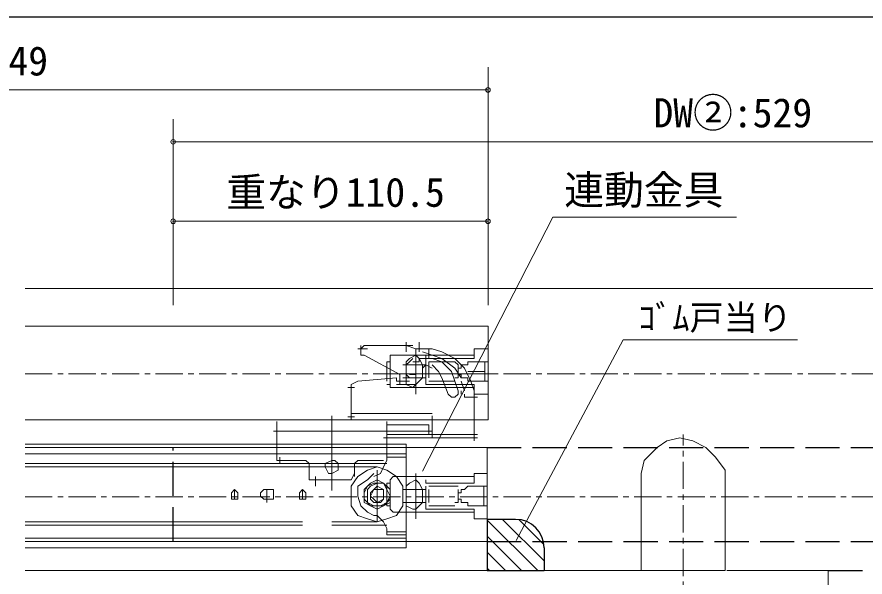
# Model space of a CAD drawing. Units: millimetres at full size; details may follow other scales. Extents: x -800 to 800, y -560 to 560.
# Drawn here: x -488.3 to -189.9, y -241 to -44 of the extents above; entities that cross this region are included whole.
import ezdxf
from ezdxf.enums import TextEntityAlignment as Align

# ---------------------------------------------------------------- set-up
doc = ezdxf.new("R2010")
doc.units = ezdxf.units.MM
doc.header["$LTSCALE"] = 4
doc.header["$PDMODE"] = 32
doc.header["$PDSIZE"] = 1.6
doc.linetypes.add('DASHED3', pattern=[4, 3, -1])
doc.linetypes.add('USER12', pattern=[3.826934, 2.391833, -0.478367, 0.478367, -0.478367])
doc.layers.add('0-0', color=7, linetype='Continuous', lineweight=25)
doc.layers.add('3-0', color=4, linetype='Continuous', lineweight=9)
doc.styles.add('ＭＳ ゴシック', font='')
doc.styles.get('ＭＳ ゴシック').set_extended_font_data('MS Gothic')

msp = doc.modelspace()

# ---------------------------------------------------------------- linework, layer by layer
at = {"layer": '0-0'}
msp.add_line((-780, -44), (152, -44), dxfattribs=at)
at = {"layer": '3-0'}
for p, q in [((-322.576, -61.659), (-322.576, -115.847)), ((-708.876, -69.659), (-322.576, -69.659)), ((-433.364, -79.905), (-433.364, -116.714)), ((-433.364, -87.905), (-74.404, -87.905)), ((-433.364, -91.982), (-433.364, -145.35)), ((-322.576, -91.982), (-322.576, -145.35)), ((-433.364, -115.847), (-322.576, -115.847)), ((-345.603, -203.708), (-299.729, -114.461)), ((-299.729, -114.461), (-235.087, -114.461)), ((-368.434, -160.675), (-365.017, -160.675)), ((-367.298, -162.954), (-367.298, -159.536)), ((-366.157, -159.536), (-367.298, -160.675)), ((-367.298, -162.954), (-367.298, -160.675)), ((-352.486, -159.536), (-349.064, -159.536)), ((-352.486, -159.536), (-349.064, -159.536)), ((-351.347, -161.813), (-351.347, -158.396)), ((-351.347, -161.813), (-351.347, -158.396)), ((-347.93, -160.675), (-345.649, -160.675)), ((-347.93, -160.675), (-347.93, -176.625)), ((-342.232, -160.675), (-347.93, -160.675)), ((-347.93, -160.675), (-347.93, -176.625)), ((-346.788, -161.813), (-346.788, -158.396)), ((-346.788, -160.675), (-346.788, -161.813)), ((-343.372, -164.092), (-343.372, -160.675)), ((-327.42, -162.954), (-327.42, -160.675)), ((-327.42, -162.954), (-327.42, -160.675)), ((-367.298, -162.954), (-366.157, -162.954)), ((-353.622, -169.79), (-366.157, -162.954)), ((-357.042, -165.231), (-357.042, -162.954)), ((-355.903, -162.954), (-357.042, -162.954)), ((-357.042, -165.231), (-357.042, -162.954)), ((-355.903, -162.954), (-357.042, -162.954)), ((-355.903, -162.954), (-327.42, -162.954)), ((-355.903, -162.954), (-327.42, -162.954)), ((-345.649, -161.813), (-342.232, -162.954)), ((-345.649, -164.092), (-342.232, -164.092)), ((-342.232, -164.092), (-345.649, -164.092)), ((-344.508, -162.954), (-342.232, -162.954)), ((-344.508, -165.231), (-344.508, -162.954)), ((-327.42, -164.092), (-344.508, -164.092)), ((-344.508, -164.092), (-344.508, -165.231)), ((-327.42, -164.092), (-344.508, -164.092)), ((-344.508, -164.092), (-344.508, -165.231)), ((-327.42, -164.092), (-327.42, -162.954)), ((-327.42, -164.092), (-327.42, -162.954)), ((-357.042, -173.208), (-357.042, -165.231)), ((-357.042, -173.208), (-357.042, -165.231)), ((-352.486, -166.373), (-344.508, -166.373)), ((-344.508, -166.373), (-352.486, -166.373)), ((-351.347, -170.929), (-351.347, -166.373)), ((-351.347, -166.373), (-351.347, -169.79)), ((-351.347, -170.929), (-351.347, -166.373)), ((-347.93, -166.373), (-350.205, -166.373)), ((-346.788, -165.231), (-349.064, -165.231)), ((-347.93, -172.069), (-347.93, -165.231)), ((-345.649, -166.373), (-345.649, -170.929)), ((-344.508, -166.373), (-345.649, -167.511)), ((-345.649, -166.373), (-345.649, -170.929)), ((-344.508, -172.069), (-344.508, -165.231)), ((-344.508, -172.069), (-344.508, -165.231)), ((-344.508, -166.373), (-342.232, -167.511)), ((-343.372, -165.231), (-334.254, -165.231)), ((-343.372, -165.231), (-343.372, -166.373)), ((-343.372, -165.231), (-334.254, -165.231)), ((-343.372, -165.231), (-343.372, -166.373)), ((-343.372, -170.929), (-343.372, -166.373)), ((-343.372, -170.929), (-343.372, -166.373)), ((-333.118, -166.373), (-334.254, -165.231)), ((-333.118, -166.373), (-334.254, -165.231)), ((-333.118, -166.373), (-333.118, -170.929)), ((-333.118, -166.373), (-333.118, -170.929)), ((-326.279, -165.231), (-322.576, -165.231)), ((-359.32, -169.494), (-319.447, -169.494)), ((-353.622, -173.208), (-353.622, -169.79)), ((-353.622, -170.929), (-353.622, -169.79)), ((-351.347, -169.79), (-350.205, -170.929)), ((-350.205, -169.79), (-347.93, -169.79)), ((-345.649, -170.929), (-345.649, -167.511)), ((-329.696, -168.652), (-323.716, -168.652)), ((-354.762, -170.929), (-368.434, -172.069)), ((-354.762, -172.069), (-354.762, -170.929)), ((-354.762, -172.069), (-351.347, -172.069)), ((-344.508, -170.929), (-352.486, -170.929)), ((-352.486, -170.929), (-344.508, -170.929)), ((-344.508, -172.069), (-344.508, -173.208)), ((-344.508, -172.069), (-344.508, -173.208)), ((-343.372, -172.069), (-334.254, -172.069)), ((-334.254, -172.069), (-343.372, -172.069)), ((-338.815, -170.929), (-336.535, -176.625)), ((-334.254, -170.929), (-333.118, -170.929)), ((-334.254, -170.929), (-333.118, -170.929)), ((-333.118, -175.487), (-334.254, -172.069)), ((-331.977, -172.069), (-330.837, -175.487)), ((-327.42, -175.487), (-328.56, -172.069)), ((-326.279, -172.069), (-323.716, -172.069)), ((-326.279, -172.069), (-323.716, -172.069)), ((-322.576, -172.069), (-323.716, -172.069)), ((-322.576, -172.069), (-323.716, -172.069)), ((-322.576, -172.069), (-322.576, -176.625)), ((-322.576, -172.069), (-322.576, -176.625)), ((-371.854, -174.346), (-369.574, -174.346)), ((-370.715, -176.625), (-370.715, -173.208)), ((-370.715, -184.601), (-370.715, -175.487)), ((-370.715, -175.487), (-370.715, -184.601)), ((-357.042, -173.208), (-358.179, -173.208)), ((-357.042, -173.208), (-358.179, -173.208)), ((-357.042, -173.208), (-357.042, -174.346)), ((-357.042, -174.346), (-357.042, -173.208)), ((-357.042, -174.346), (-355.903, -174.346)), ((-357.042, -174.346), (-355.903, -174.346)), ((-327.42, -174.346), (-355.903, -174.346)), ((-327.42, -174.346), (-355.903, -174.346)), ((-354.762, -173.208), (-347.93, -173.208)), ((-327.42, -173.208), (-344.508, -173.208)), ((-327.42, -173.208), (-344.508, -173.208)), ((-331.977, -176.625), (-331.977, -175.487)), ((-327.42, -173.208), (-327.42, -174.346)), ((-327.42, -173.208), (-327.42, -174.346)), ((-327.42, -176.625), (-327.42, -174.346)), ((-327.42, -176.625), (-327.42, -174.346)), ((-327.42, -175.487), (-327.42, -177.766)), ((-328.56, -177.766), (-329.696, -177.766)), ((-328.56, -177.766), (-326.279, -177.766)), ((-327.42, -177.766), (-328.56, -177.766)), ((-327.42, -178.904), (-327.42, -176.625)), ((-322.576, -176.625), (-327.42, -176.625)), ((-322.576, -176.625), (-327.42, -176.625)), ((-327.42, -178.607), (-327.42, -191.137)), ((-377.548, -210.505), (-377.548, -184.302)), ((-371.854, -184.601), (-369.574, -184.601)), ((-370.715, -185.739), (-370.715, -183.461)), ((-370.715, -183.461), (-342.232, -183.461)), ((-342.232, -184.302), (-342.232, -191.137)), ((-395.781, -185.739), (-396.917, -185.739)), ((-396.917, -197.68), (-396.917, -186.284)), ((-359.32, -185.739), (-395.781, -185.739)), ((-370.715, -185.739), (-358.179, -185.739)), ((-358.179, -186.284), (-358.179, -197.68)), ((-358.179, -186.284), (-358.179, -191.983)), ((-358.179, -187.424), (-358.179, -186.284)), ((-358.179, -187.424), (-358.179, -190.841)), ((-343.372, -187.424), (-358.179, -187.424)), ((-343.372, -190.841), (-343.372, -187.424)), ((-398.056, -189.703), (-357.042, -189.703)), ((-365.017, -189.703), (-342.232, -189.703)), ((-358.179, -193.12), (-358.179, -190.841)), ((-358.179, -193.12), (-358.179, -190.841)), ((-358.179, -193.12), (-358.179, -190.841)), ((-358.179, -193.12), (-358.179, -190.841)), ((-358.179, -193.12), (-358.179, -190.841)), ((-358.179, -193.12), (-358.179, -190.841)), ((-358.179, -190.841), (-358.179, -191.983)), ((-358.179, -190.841), (-343.372, -190.841)), ((-343.372, -190.841), (-339.951, -190.841)), ((-342.232, -191.983), (-342.232, -189.703)), ((-328.56, -190.841), (-342.232, -190.841)), ((-328.56, -190.841), (-326.279, -190.841)), ((-327.42, -190.841), (-328.56, -190.841)), ((-327.42, -193.12), (-327.42, -189.703)), ((-327.42, -191.983), (-327.42, -189.703)), ((-327.42, -193.12), (-327.42, -190.841)), ((-327.42, -193.12), (-327.42, -190.841)), ((-327.42, -190.841), (-327.42, -191.983)), ((-396.917, -193.12), (-396.917, -194.26)), ((-359.32, -191.983), (-357.042, -191.983)), ((-359.32, -191.983), (-357.042, -191.983)), ((-359.32, -191.983), (-357.042, -191.983)), ((-359.32, -191.983), (-357.042, -191.983)), ((-359.32, -191.983), (-357.042, -191.983)), ((-359.32, -191.983), (-357.042, -191.983)), ((-358.179, -191.983), (-328.56, -191.983)), ((-358.179, -194.26), (-358.179, -193.12)), ((-328.56, -191.983), (-326.279, -191.983)), ((-328.56, -191.983), (-326.279, -191.983)), ((-328.56, -191.983), (-326.279, -191.983)), ((-328.56, -191.983), (-327.42, -191.983)), ((-485.452, -194.26), (-374.592, -194.26)), ((-398.056, -195.4), (-394.64, -195.4)), ((-396.917, -196.539), (-396.917, -194.26)), ((-396.917, -195.4), (-396.917, -194.26)), ((-374.592, -194.26), (-351.347, -194.26)), ((-359.32, -195.4), (-357.042, -195.4)), ((-358.179, -196.539), (-358.179, -194.26)), ((-358.179, -194.26), (-358.179, -195.4)), ((-351.347, -230.72), (-351.347, -194.26)), ((-324.003, -195.4), (-322.864, -195.4)), ((-373.451, -197.68), (-485.452, -197.68)), ((-396.917, -197.68), (-396.917, -199.958)), ((-395.781, -201.096), (-395.781, -198.818)), ((-351.347, -197.68), (-373.451, -197.68)), ((-358.179, -199.958), (-358.179, -197.68)), ((-351.347, -226.162), (-351.347, -198.818)), ((-358.179, -201.096), (-485.452, -201.096)), ((-485.452, -202.236), (-361.6, -202.236)), ((-396.917, -199.958), (-394.64, -199.958)), ((-396.917, -199.958), (-395.781, -199.958)), ((-386.661, -199.958), (-395.781, -199.958)), ((-385.527, -201.096), (-386.661, -199.958)), ((-386.661, -202.236), (-368.434, -202.236)), ((-385.527, -201.096), (-379.829, -201.096)), ((-385.527, -201.096), (-385.527, -202.236)), ((-379.829, -202.236), (-385.527, -202.236)), ((-385.527, -202.236), (-385.527, -205.652)), ((-379.829, -202.236), (-379.829, -201.096)), ((-375.271, -201.096), (-369.574, -201.096)), ((-375.271, -201.096), (-375.271, -202.236)), ((-369.574, -202.236), (-375.271, -202.236)), ((-368.434, -199.958), (-369.574, -201.096)), ((-369.574, -202.236), (-369.574, -201.096)), ((-369.574, -205.652), (-369.574, -202.236)), ((-368.434, -199.958), (-359.32, -199.958)), ((-383.244, -209.071), (-383.244, -205.652)), ((-361.6, -203.374), (-361.6, -221.602)), ((-355.903, -205.652), (-357.042, -206.794)), ((-355.903, -205.652), (-357.042, -206.794)), ((-327.42, -205.652), (-355.903, -205.652)), ((-327.42, -205.652), (-355.903, -205.652)), ((-347.93, -220.466), (-347.93, -204.516)), ((-347.93, -220.466), (-347.93, -204.516)), ((-322.864, -204.516), (-327.42, -204.516)), ((-322.864, -204.516), (-327.42, -204.516)), ((-327.42, -204.516), (-327.42, -205.652)), ((-327.42, -204.516), (-327.42, -205.652)), ((-327.42, -207.932), (-327.42, -205.652)), ((-327.42, -207.932), (-327.42, -205.652)), ((-322.864, -209.071), (-322.864, -204.516)), ((-322.864, -209.071), (-322.864, -204.516)), ((-384.385, -206.794), (-382.105, -206.794)), ((-383.244, -206.794), (-371.854, -206.794)), ((-357.042, -207.932), (-358.179, -207.932)), ((-358.179, -207.932), (-358.179, -209.071)), ((-357.042, -207.932), (-358.179, -207.932)), ((-358.179, -207.932), (-358.179, -209.071)), ((-357.042, -207.932), (-357.042, -206.794)), ((-357.042, -206.794), (-357.042, -207.932)), ((-357.042, -207.932), (-357.042, -215.907)), ((-357.042, -207.932), (-357.042, -215.907)), ((-344.508, -206.794), (-344.508, -207.932)), ((-344.508, -206.794), (-344.508, -207.932)), ((-327.42, -207.932), (-344.508, -207.932)), ((-327.42, -207.932), (-344.508, -207.932)), ((-411.727, -213.63), (-411.727, -210.21)), ((-400.337, -210.21), (-400.337, -214.768)), ((-387.802, -213.63), (-387.802, -210.21)), ((-352.486, -210.21), (-344.508, -210.21)), ((-344.508, -210.21), (-352.486, -210.21)), ((-351.347, -210.21), (-351.347, -214.768)), ((-351.347, -210.21), (-351.347, -214.768)), ((-345.649, -214.768), (-345.649, -210.21)), ((-345.649, -214.768), (-345.649, -210.21)), ((-344.508, -209.071), (-344.508, -215.907)), ((-344.508, -209.071), (-344.508, -215.907)), ((-343.372, -209.071), (-334.254, -209.071)), ((-334.254, -209.071), (-343.372, -209.071)), ((-343.372, -210.21), (-343.372, -214.768)), ((-343.372, -210.21), (-343.372, -214.768)), ((-333.118, -209.071), (-334.254, -209.071)), ((-333.118, -209.071), (-334.254, -209.071)), ((-333.118, -214.768), (-333.118, -210.21)), ((-333.118, -214.768), (-333.118, -210.21)), ((-326.279, -209.071), (-324.003, -209.071)), ((-326.279, -209.071), (-324.003, -209.071)), ((-322.864, -209.071), (-324.003, -209.071)), ((-322.864, -209.071), (-324.003, -209.071)), ((-344.508, -214.768), (-352.486, -214.768)), ((-352.486, -214.768), (-344.508, -214.768)), ((-334.254, -214.768), (-333.118, -214.768)), ((-334.254, -214.768), (-333.118, -214.768)), ((-357.042, -215.907), (-357.042, -217.047)), ((-357.042, -215.907), (-357.042, -217.047)), ((-357.042, -217.047), (-355.903, -218.186)), ((-357.042, -217.047), (-355.903, -218.186)), ((-344.508, -215.907), (-344.508, -217.047)), ((-344.508, -215.907), (-344.508, -217.047)), ((-327.42, -217.047), (-344.508, -217.047)), ((-327.42, -217.047), (-344.508, -217.047)), ((-343.372, -215.907), (-334.254, -215.907)), ((-343.372, -215.907), (-334.254, -215.907)), ((-327.42, -217.047), (-327.42, -218.186)), ((-327.42, -217.047), (-327.42, -218.186)), ((-326.279, -215.907), (-322.864, -215.907)), ((-355.903, -218.186), (-327.42, -218.186)), ((-355.903, -218.186), (-327.42, -218.186)), ((-327.42, -218.186), (-327.42, -220.466)), ((-327.42, -218.186), (-327.42, -220.466)), ((-302.862, -235.263), (-317.434, -220.692)), ((-302.929, -229.54), (-311.71, -220.758)), ((-387.802, -221.602), (-485.452, -221.602)), ((-485.452, -222.744), (-387.802, -222.744)), ((-361.6, -221.602), (-377.548, -221.602)), ((-377.548, -222.744), (-358.179, -222.744)), ((-305.09, -238.692), (-322.864, -220.919)), ((-358.179, -225.022), (-351.347, -225.022)), ((-310.747, -238.692), (-322.864, -226.576)), ((-485.452, -227.3), (-378.009, -227.3)), ((-378.009, -227.3), (-358.179, -227.3)), ((-351.347, -227.3), (-358.179, -227.3)), ((-376.867, -230.72), (-485.452, -230.72)), ((-376.867, -230.72), (-351.347, -230.72)), ((-316.404, -238.692), (-322.864, -232.232)), ((-322.061, -238.692), (-322.864, -237.889))]:
    msp.add_line(p, q, dxfattribs=at)
at = {"layer": '3-0', "color": 7, "lineweight": 18}
for p, q in [((-61.971, -139.502), (-485.452, -139.502)), ((-485.452, -152.698), (-322.576, -152.698)), ((-322.576, -152.698), (-322.576, -185.739)), ((-399.198, -185.739), (-485.452, -185.739)), ((-399.198, -185.739), (-328.56, -185.739)), ((-322.576, -185.739), (-328.56, -185.739)), ((-485.452, -195.4), (-324.003, -195.4)), ((-322.864, -228.44), (-322.864, -195.4)), ((-268.723, -238.692), (-268.723, -207.932)), ((-322.864, -228.44), (-485.452, -228.44)), ((-268.174, -238.692), (-485.452, -238.692)), ((-238.555, -238.692), (-202.864, -238.692)), ((-202.864, -271.733), (-202.864, -238.692))]:
    msp.add_line(p, q, dxfattribs=at)
at = {"layer": '3-0', "linetype": 'USER12'}
for p, q in [((-485.452, -169.494), (-61.971, -169.494)), ((-253.916, -286.545), (-253.916, -190.841)), ((-485.452, -212.785), (-61.971, -212.785))]:
    msp.add_line(p, q, dxfattribs=at)
at = {"layer": '3-0', "color": 7, "linetype": 'DASHED3', "lineweight": 25}
for p, q in [((-433.364, -228.44), (-433.364, -195.4)), ((-322.864, -195.4), (-74.404, -195.4)), ((-322.864, -228.44), (-74.404, -228.44)), ((-202.864, -238.692), (-61.971, -238.692))]:
    msp.add_line(p, q, dxfattribs=at)
at = {"layer": '3-0', "color": 7, "lineweight": 25}
for p, q in [((-322.864, -220.692), (-322.864, -238.692)), ((-312.862, -220.692), (-322.864, -220.692)), ((-302.862, -230.692), (-302.862, -238.688)), ((-322.864, -238.692), (-302.861, -238.692))]:
    msp.add_line(p, q, dxfattribs=at)
at = {"layer": '3-0'}
for points in [[(-213.722, -157.492), (-274.988, -157.492), (-312.674, -228.166)], [(-366.157, -159.536), (-351.347, -159.536), (-347.93, -160.675)], [(-328.56, -172.069), (-330.837, -167.511), (-334.254, -164.092), (-338.815, -161.813), (-342.232, -160.675)], [(-327.42, -160.675), (-322.576, -160.675), (-322.576, -165.231)], [(-327.42, -160.675), (-322.576, -160.675), (-322.576, -165.231)], [(-345.649, -166.373), (-346.788, -164.092), (-347.93, -162.954), (-350.205, -164.092), (-351.347, -165.231), (-351.347, -166.373)], [(-345.649, -166.373), (-346.788, -164.092), (-347.93, -162.954), (-350.205, -164.092), (-351.347, -165.231), (-351.347, -166.373)], [(-349.064, -164.092), (-350.205, -165.231), (-351.347, -166.373)], [(-345.649, -164.092), (-346.788, -164.092), (-346.788, -165.231)], [(-331.977, -170.929), (-334.254, -167.511), (-338.815, -164.092), (-342.232, -162.954)], [(-334.254, -172.069), (-335.393, -168.652), (-338.815, -165.231), (-342.232, -164.092)], [(-357.042, -165.231), (-358.179, -165.231), (-358.179, -172.069)], [(-357.042, -165.231), (-358.179, -165.231), (-358.179, -172.069)], [(-338.815, -170.929), (-339.951, -168.652), (-342.232, -166.373)], [(-326.279, -165.231), (-329.696, -165.231), (-329.696, -166.373), (-331.977, -166.373), (-331.977, -167.511), (-333.118, -167.511), (-333.118, -168.652), (-333.118, -169.79), (-331.977, -169.79), (-331.977, -170.929), (-329.696, -170.929), (-329.696, -172.069), (-326.279, -172.069)], [(-326.279, -165.231), (-329.696, -165.231), (-329.696, -166.373), (-331.977, -166.373), (-331.977, -167.511), (-333.118, -167.511), (-333.118, -168.652), (-333.118, -169.79), (-331.977, -169.79), (-331.977, -170.929), (-329.696, -170.929), (-329.696, -172.069), (-326.279, -172.069)], [(-326.279, -165.231), (-322.576, -165.231), (-322.576, -172.069)], [(-322.576, -165.231), (-323.716, -165.231), (-323.716, -172.069)], [(-322.576, -172.069), (-322.576, -165.231), (-323.716, -165.231), (-323.716, -172.069)], [(-368.434, -172.069), (-370.715, -173.208), (-370.715, -174.346)], [(-350.205, -172.069), (-353.622, -172.069), (-353.622, -170.929)], [(-351.347, -170.929), (-351.347, -173.208), (-349.064, -174.346), (-347.93, -173.208), (-346.788, -172.069), (-345.649, -170.929)], [(-351.347, -170.929), (-351.347, -173.208), (-349.064, -174.346), (-347.93, -173.208), (-346.788, -172.069), (-345.649, -170.929)], [(-347.93, -173.208), (-346.788, -172.069), (-345.649, -170.929)], [(-336.535, -176.625), (-335.393, -177.766), (-334.254, -177.766), (-333.118, -176.625), (-333.118, -175.487)], [(-330.837, -176.625), (-330.837, -177.766), (-329.696, -177.766)], [(-358.179, -199.958), (-358.179, -198.818), (-351.347, -198.818), (-358.179, -198.818)], [(-375.271, -201.096), (-376.413, -199.958), (-377.548, -199.958), (-379.829, -201.096)], [(-379.829, -202.236), (-378.688, -204.516), (-377.548, -204.516), (-375.271, -203.374), (-375.271, -202.236)], [(-362.736, -205.652), (-360.459, -204.516), (-359.32, -202.236), (-358.179, -199.958)], [(-385.527, -204.516), (-385.527, -206.794), (-383.244, -206.794)], [(-371.854, -206.794), (-370.715, -206.794), (-369.574, -204.516)], [(-362.736, -204.516), (-365.017, -206.794), (-368.434, -209.071), (-368.434, -212.489), (-367.298, -215.907), (-365.017, -218.186), (-362.736, -219.324)], [(-345.649, -210.21), (-346.788, -207.932), (-347.93, -206.794), (-350.205, -207.932), (-351.347, -209.071), (-351.347, -210.21)], [(-345.649, -210.21), (-346.788, -207.932), (-347.93, -206.794), (-350.205, -207.932), (-351.347, -209.071), (-351.347, -210.21)], [(-357.042, -215.907), (-358.179, -215.907), (-358.179, -209.071)], [(-357.042, -215.907), (-358.179, -215.907), (-358.179, -209.071)], [(-326.279, -215.907), (-329.696, -215.907), (-329.696, -214.768), (-331.977, -214.768), (-331.977, -213.63), (-333.118, -213.63), (-333.118, -212.489), (-333.118, -211.35), (-331.977, -211.35), (-331.977, -210.21), (-330.837, -210.21), (-329.696, -209.071), (-326.279, -209.071)], [(-326.279, -215.907), (-329.696, -215.907), (-329.696, -214.768), (-331.977, -214.768), (-331.977, -213.63), (-333.118, -213.63), (-333.118, -212.489), (-333.118, -211.35), (-331.977, -211.35), (-331.977, -210.21), (-330.837, -210.21), (-329.696, -209.071), (-326.279, -209.071)], [(-326.279, -215.907), (-322.864, -215.907), (-322.864, -209.071)], [(-322.864, -215.907), (-324.003, -215.907), (-324.003, -209.071)], [(-322.864, -209.071), (-322.864, -215.907), (-324.003, -215.907), (-324.003, -209.071)], [(-351.347, -214.768), (-351.347, -215.907), (-349.064, -217.047), (-347.93, -217.047), (-346.788, -215.907), (-345.649, -214.768)], [(-351.347, -214.768), (-351.347, -215.907), (-349.064, -217.047), (-347.93, -217.047), (-346.788, -215.907), (-345.649, -214.768)], [(-327.42, -220.466), (-322.864, -220.466), (-322.864, -215.907)], [(-327.42, -220.466), (-322.864, -220.466), (-322.864, -215.907)], [(-358.179, -223.884), (-359.32, -221.602), (-361.6, -219.324), (-362.736, -219.324)], [(-351.347, -226.162), (-358.179, -226.162), (-358.179, -223.884)]]:
    msp.add_lwpolyline(points, dxfattribs=at)
at = {"layer": '3-0', "color": 7, "lineweight": 18}
for points in [[(-239.105, -207.932), (-239.105, -203.374), (-242.521, -198.818), (-245.938, -195.4), (-250.494, -193.12), (-255.053, -191.983), (-259.609, -193.12), (-263.031, -195.4), (-267.587, -199.958), (-268.723, -204.516), (-268.723, -207.932)], [(-268.723, -238.692), (-239.105, -238.692), (-239.105, -207.932)]]:
    msp.add_lwpolyline(points, dxfattribs=at)
at = {"layer": '3-0'}
for points in [[(-352.486, -212.489), (-352.486, -209.071), (-354.762, -205.652), (-358.179, -203.374), (-361.6, -202.236), (-365.017, -203.374), (-368.434, -205.652), (-370.715, -209.071), (-370.715, -215.907), (-368.434, -219.324), (-365.017, -220.466), (-361.6, -221.602), (-358.179, -220.466), (-354.762, -219.324), (-352.486, -215.907)], [(-357.042, -212.489), (-357.042, -210.21), (-359.32, -207.932), (-361.6, -206.794), (-363.876, -207.932), (-366.157, -210.21), (-366.157, -214.768), (-363.876, -215.907), (-361.6, -217.047), (-359.32, -215.907), (-357.042, -214.768)], [(-357.042, -212.489), (-358.179, -210.21), (-359.32, -207.932), (-362.736, -207.932), (-365.017, -209.071), (-366.157, -211.35), (-366.157, -213.63), (-363.876, -215.907), (-361.6, -215.907), (-359.32, -215.907), (-357.042, -213.63)], [(-357.042, -212.489), (-358.179, -210.21), (-359.32, -207.932), (-361.6, -207.932), (-363.876, -209.071), (-365.017, -210.21), (-365.017, -212.489), (-365.017, -214.768), (-362.736, -215.907), (-360.459, -215.907), (-358.179, -214.768)], [(-410.593, -212.489), (-410.593, -211.35), (-411.727, -210.21), (-412.868, -211.35), (-412.868, -212.489), (-412.868, -213.63), (-411.727, -213.63), (-410.593, -213.63)], [(-398.056, -212.489), (-398.056, -210.21), (-400.337, -210.21), (-401.473, -210.21), (-402.614, -211.35), (-402.614, -212.489), (-401.473, -213.63), (-400.337, -213.63), (-398.056, -213.63)], [(-386.661, -212.489), (-386.661, -211.35), (-387.802, -210.21), (-388.942, -211.35), (-388.942, -212.489), (-388.942, -213.63), (-387.802, -213.63), (-386.661, -213.63)], [(-359.32, -212.489), (-359.32, -210.21), (-361.6, -209.071), (-362.736, -210.21), (-363.876, -211.35), (-363.876, -213.63), (-362.736, -214.768), (-360.459, -214.768), (-359.32, -213.63)], [(-359.32, -212.489), (-359.32, -210.21), (-361.6, -210.21), (-362.736, -210.21), (-363.876, -212.489), (-362.736, -213.63), (-361.6, -214.768), (-359.32, -213.63)]]:
    msp.add_lwpolyline(points, close=True, dxfattribs=at)
at = {"layer": '3-0', "color": 7, "lineweight": 25}
msp.add_arc((-312.862, -230.692), 10, 0, 90, dxfattribs=at)
at = {"layer": '3-0'}
for p in [(-322.576, -69.659), (-433.364, -87.905), (-433.364, -115.847), (-322.576, -115.847)]:
    msp.add_point(p, dxfattribs=at)

# ---------------------------------------------------------------- texts
at = {"layer": '3-0', "color": 7, "style": 'ＭＳ ゴシック'}
for s, height, p in [('DW③:649', 10.26, (-533.226, -67.659)), ('DW②:529', 10.26, (-264.384, -85.905)), ('連動金具', 10.26, (-295.729, -113.052)), ('重なり110.5', 10.26, (-414.646, -113.847)), ('ｺﾞﾑ戸当り', 8.798, (-269.677, -156.76))]:
    msp.add_text(s, height=height, dxfattribs=at).set_placement(p, align=Align.BOTTOM_LEFT)

doc.saveas('drawing.dxf')
